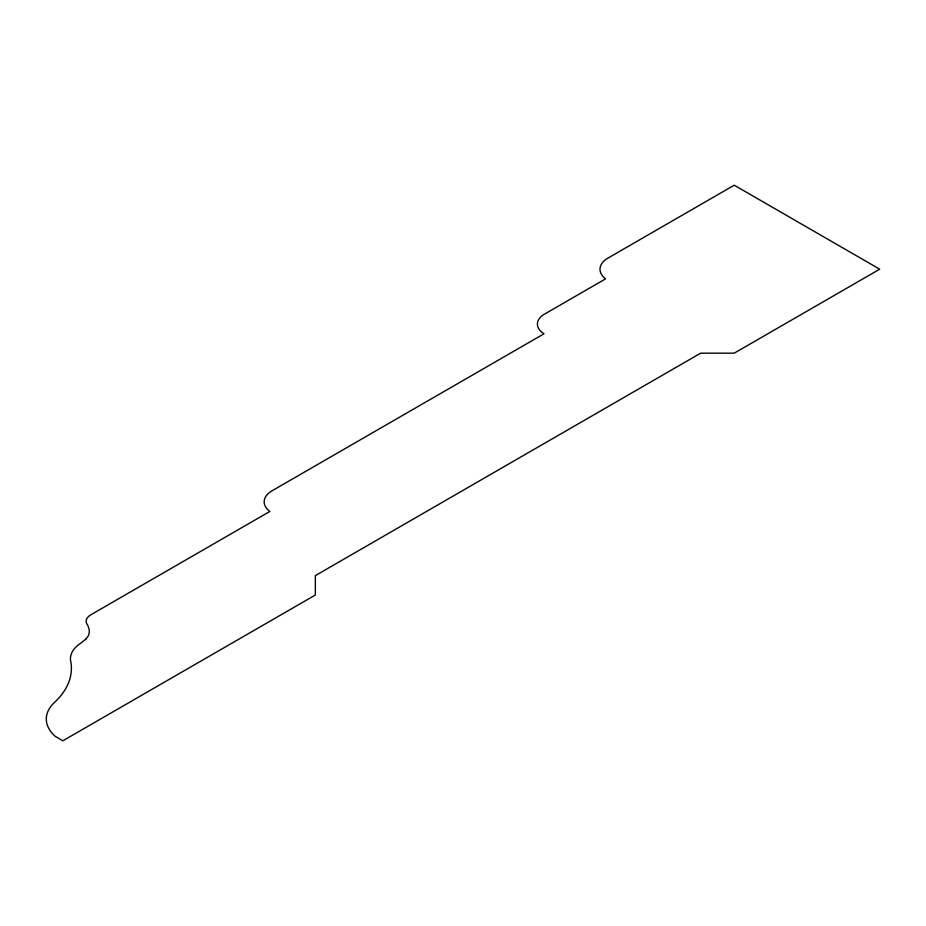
<?xml version="1.0" encoding="UTF-8"?>
<svg xmlns="http://www.w3.org/2000/svg" width="926" height="926" viewBox="0 0 926 926"><rect width="100%" height="100%" fill="white"/><g stroke="black" fill="none" stroke-linecap="round" stroke-linejoin="round"><path stroke-width="1.39" d="M86.187 638.801L80.828 643.165A40.408 23.324 0 0 0 70.932 662.379A111.745 64.519 0 0 1 54.275 702.614A54.68 31.577 0 0 0 55.247 736.344L62.829 740.8L315.349 595.013L315.349 575.625L700.658 353.176L734.225 353.176L879.7 269.188L734.225 185.2L606.368 259.025A27.826 16.066 0 0 0 605.546 278.876L543.435 314.736A24.724 14.272 0 0 0 544.002 333.788L271.874 490.896A27.213 15.707 0 0 0 269.836 511.453L90.806 614.818A15.823 9.133 0 0 0 87.854 625.397L88.815 628.337A27.861 16.089 0 0 1 86.187 638.801"/></g></svg>
